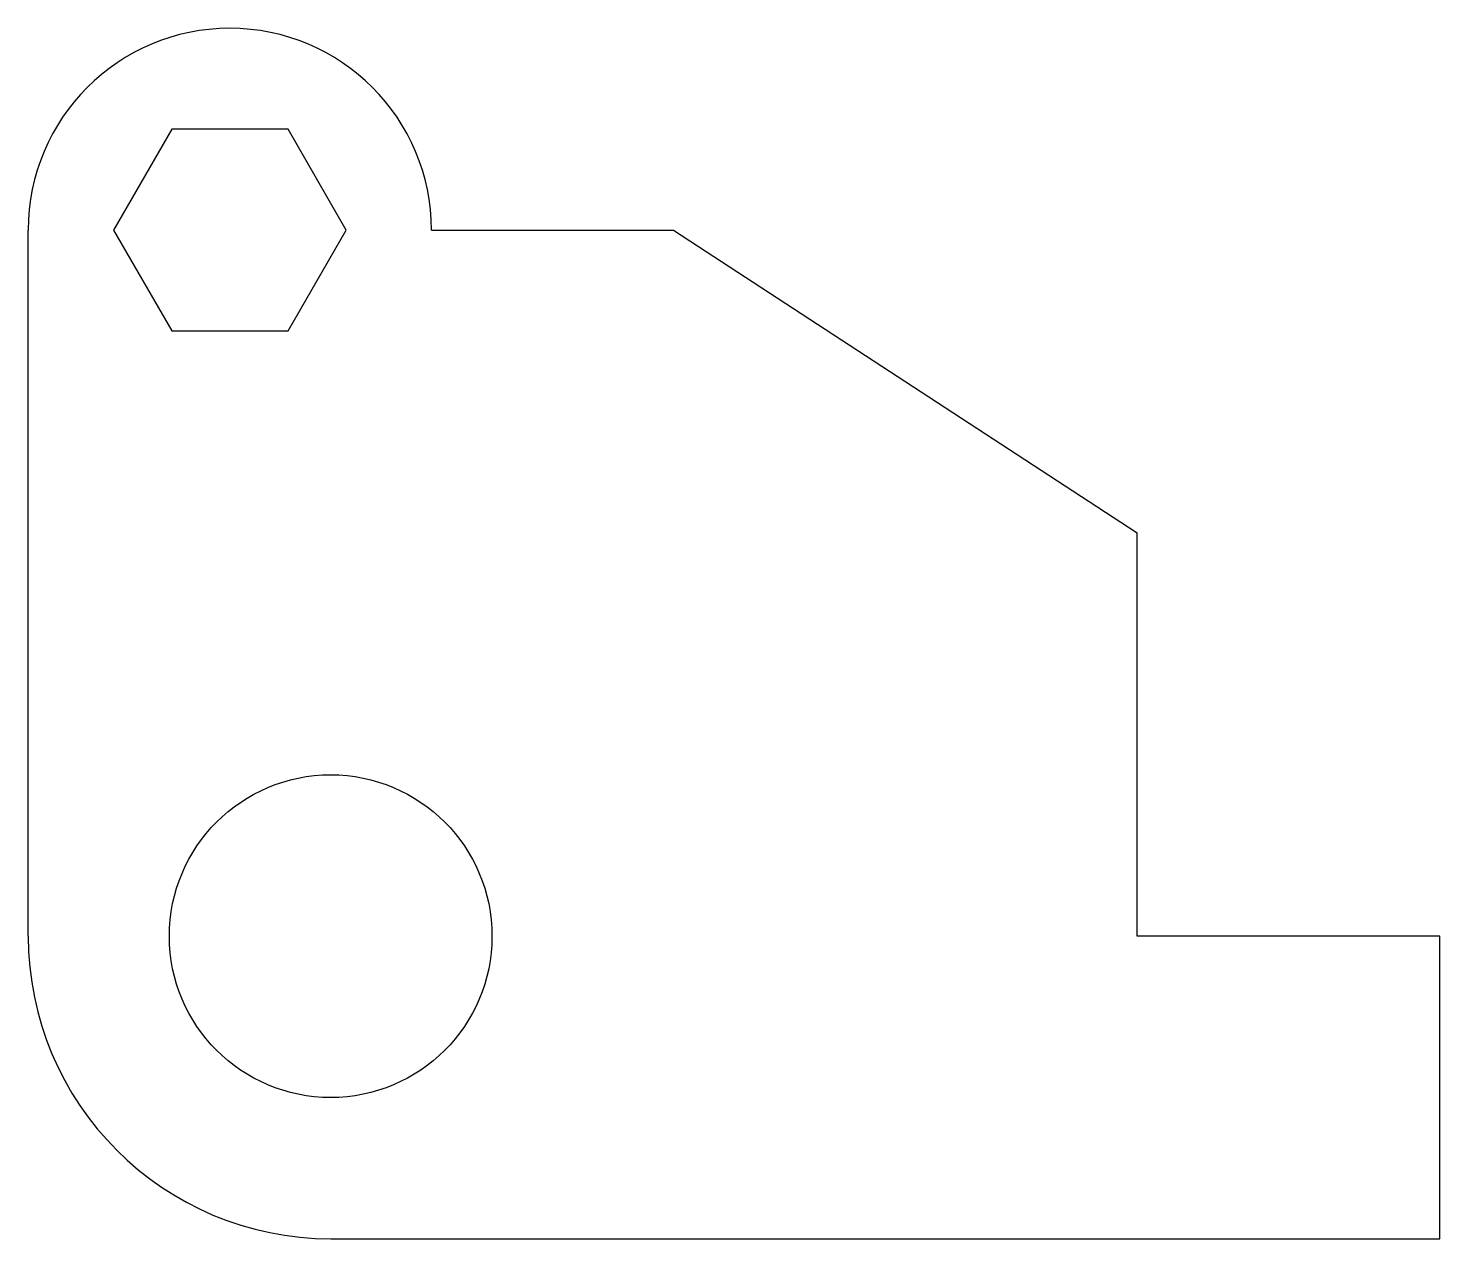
# Model space of a CAD drawing. Header units: inches. Extents: x 11.6 to 25.6, y 6.7 to 18.7.
import ezdxf

# ---------------------------------------------------------------- set-up
doc = ezdxf.new("R2010")
doc.units = ezdxf.units.IN
doc.header["$MEASUREMENT"] = 0

msp = doc.modelspace()

# ---------------------------------------------------------------- linework, layer by layer
for p, q in [((11.562, 9.691), (11.562, 16.691)), ((15.562, 16.691), (17.962, 16.691)), ((17.962, 16.691), (22.562, 13.691)), ((22.562, 9.691), (22.562, 13.691)), ((25.562, 9.691), (22.562, 9.691)), ((25.562, 6.691), (25.562, 9.691)), ((14.562, 6.691), (25.562, 6.691))]:
    msp.add_line(p, q)
msp.add_lwpolyline([(12.985, 17.691), (12.408, 16.691), (12.985, 15.691), (14.14, 15.691), (14.717, 16.691), (14.14, 17.691)], close=True)
msp.add_circle((14.562, 9.691), 1.6)
for centre, radius, start, end in [((13.562, 16.691), 2, 0, 180), ((14.562, 9.691), 3, 180, 270)]:
    msp.add_arc(centre, radius, start, end)

doc.saveas('drawing.dxf')
